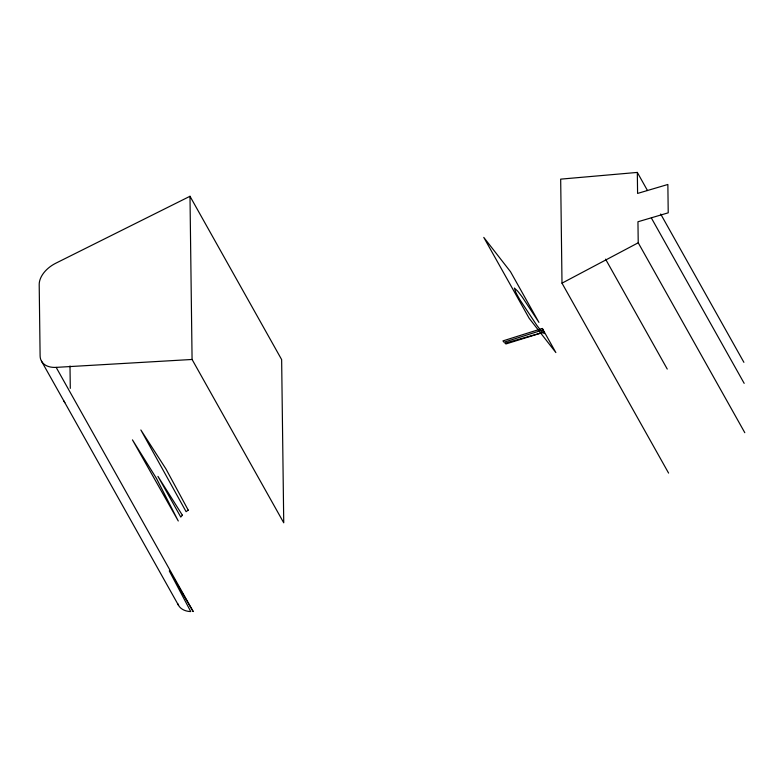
<?xml version="1.0" encoding="UTF-8"?>
<svg xmlns="http://www.w3.org/2000/svg" width="784" height="784" viewBox="0 0 784 784"><rect width="100%" height="100%" fill="white"/><g stroke="black" fill="none" stroke-linecap="round" stroke-linejoin="round"><path stroke-width="1.18" d="M562.001 283.171L638.225 242.785L637.951 221.764L668.223 212.817L667.86 184.475L637.588 193.432L637.323 172.421L560.678 179.144L562.001 283.171L668.585 473.085M189.993 196.274L192.08 359.464L283.739 522.801L281.642 359.601L189.993 196.274L55.782 263.228A24.48 15.827 -29.3 0 0 39.2 284.602L40.111 355.848A24.48 15.827 -29.3 0 0 56.164 367.373L193.197 611.559L169.275 570.899L190.747 611.579A24.48 15.827 -29.3 0 1 177.792 603.729M542.352 328.467L502.946 340.903L503.985 342.206L543.077 329.897L544.302 333.641L541.411 331.142A31.703 2.362 57.1 0 1 536.638 325.056L520.076 300.047A23.736 1.764 57.1 0 1 515.98 292.746L514.363 288.051L517.509 290.972A31.703 2.362 57.1 0 1 522.438 297.332L538.941 322.391L510.502 271.705L483.777 237.405L529.151 318.265L555.866 352.565L542.352 328.467L543.077 329.897M56.164 367.373L192.08 359.464M41.523 361.199L64.817 402.633M637.323 172.421L647.496 190.561M660.677 214.032L743.898 362.335M651.357 217.972L744.173 383.347M638.225 242.785L744.8 432.699M605.581 259.171L667.253 369.068M63.916 401.026L178.546 605.385M70.001 365.942L70.286 388.374M182.368 515.186L180.781 517.068L157.937 476.368L182.368 515.186M188.229 510.119L186.112 511.687L140.855 429.965L165.992 469.018L188.229 510.119M544.067 332.122L505.935 343.951L504.984 343.235L544.067 332.122M156.477 478.446L132.447 439.863L178.262 520.988L156.477 478.446"/></g></svg>
